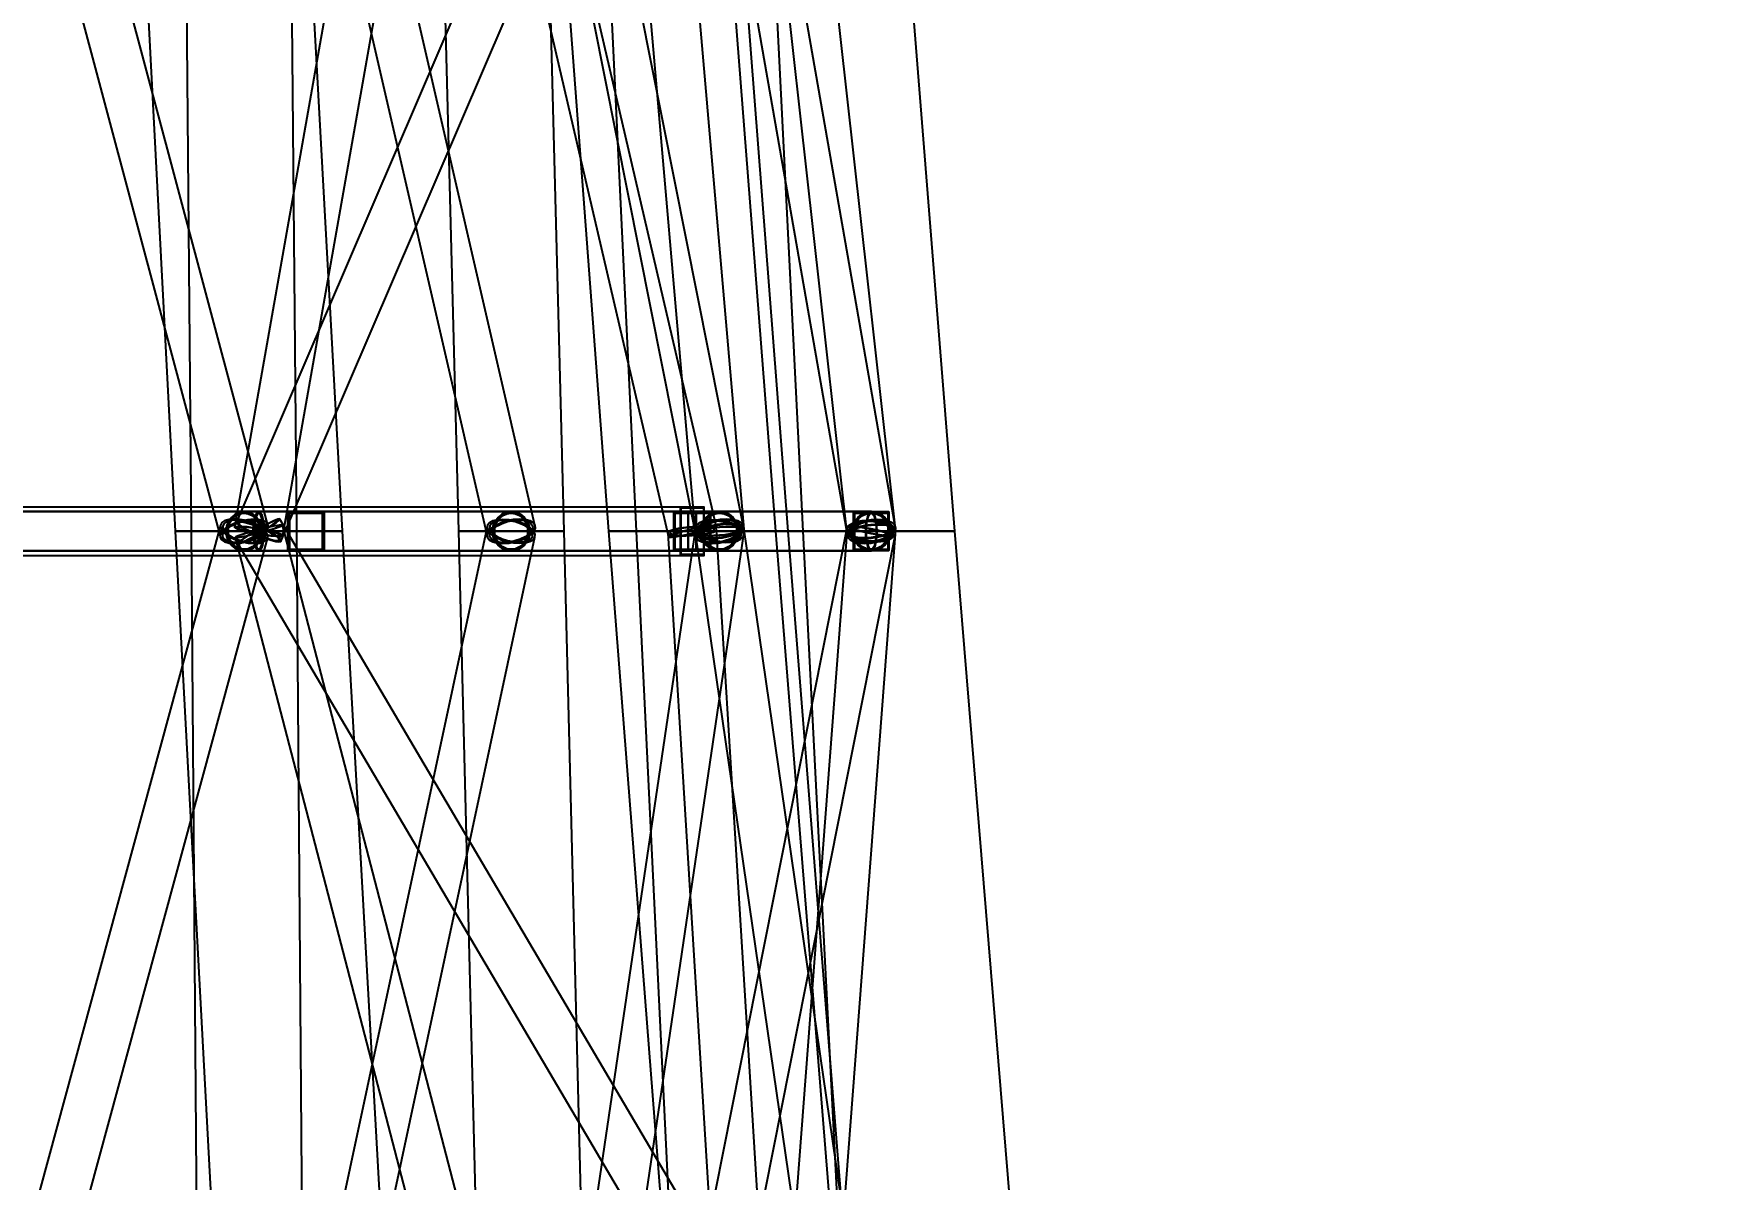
# Model space of a CAD drawing. Header units: millimetres. Extents: x -123812 to 252100, y -3000 to 639000.
# Drawn here: x 18780 to 36212, y 68280 to 80160 of the extents above; entities that cross this region are included whole.
import ezdxf

# ---------------------------------------------------------------- set-up
doc = ezdxf.new("R2010")
doc.units = ezdxf.units.MM
doc.layers.add('D-STR-DIM', color=7, linetype='Continuous', lineweight=13)
doc.layers.add('D-STR-STRC', color=7, linetype='Continuous', lineweight=25)
doc.styles.add('OpenSansCondensed-Light', font='OpenSansCondensed-Light.ttf')
doc.styles.add('TOWER_UNICODE', font='Arial Unicode.ttf')
doc.dimstyles.new('EZDXF', dxfattribs={"dimtxt": 0.25, "dimasz": 0.175, "dimexe": 0.375, "dimexo": 0.125, "dimgap": 0.1, "dimtad": 1, "dimlfac": 100, "dimzin": 12, "dimdsep": 46, "dimtxsty": 'OpenSansCondensed-Light', "dimblk": 'ARCHTICK', "dimcen": 2.5, "dimazin": 3, "dimtfac": 0.5, "dimtmove": 2, "dimatfit": 3})

# ---------------------------------------------------------------- blocks, each defined once
blk = doc.blocks.new('_ARCHTICK')
at = {"color": 0, "linetype": 'BYBLOCK', "const_width": 0.15}
blk.add_lwpolyline([(-0.5, -0.5), (0.5, 0.5)], dxfattribs=at)

msp = doc.modelspace()

# ---------------------------------------------------------------- linework, layer by layer
at = {"layer": 'D-STR-STRC'}
for points in [[(19547.3, 99942.9), (25363.6, 74942.9), (25372, 74938.9), (25396.7, 74939), (25436, 74943.3), (25487.3, 74951.5), (25547, 74963), (25611, 74977), (25675.1, 74992.5), (25734.7, 75008.6), (25786, 75024.1), (25825.3, 75037.9), (25850, 75049.2), (25858.5, 75057.1), (20042.2, 100057.1)], [(25282.3, 100043.6), (20865.5, 75043.6), (20874, 75034.3), (20899, 75022.8), (20938.8, 75009.6), (20990.6, 74995.9), (21050.9, 74982.3), (21115.7, 74970), (21180.4, 74959.8), (21240.8, 74952.3), (21292.6, 74948), (21332.4, 74947.3), (21357.3, 74950.1), (21365.9, 74956.4), (25782.7, 99956.4)], [(23471, 99978.6), (25642.1, 74978.6), (25650.7, 74968.3), (25676, 74960.1), (25716.2, 74954.7), (25768.7, 74952.3), (25829.7, 74953.2), (25895.2, 74957.3), (25960.7, 74964.3), (26021.7, 74973.7), (26074.1, 74984.9), (26114.4, 74997.1), (26139.6, 75009.6), (26148.3, 75021.4), (23977.2, 100021.4)], [(24421, 99974), (27215.3, 74974), (27223.9, 74956.5), (27249.1, 74942.1), (27289.3, 74931.6), (27341.6, 74925.7), (27402.5, 74925), (27467.8, 74929.3), (27533.2, 74938.4), (27594.1, 74951.8), (27646.4, 74968.4), (27686.5, 74987.2), (27711.8, 75006.8), (27720.4, 75026), (24926.1, 100026)], [(17377.7, 87436.3), (20717.9, 74936.3), (20732.8, 74909.9), (20763.4, 74889.6), (20807.6, 74876.9), (20862.6, 74872.5), (20924.4, 74876.9), (20988.8, 74889.6), (21051.6, 74909.9), (21108.4, 74936.3), (21155.3, 74967), (21189.2, 75000), (21207.7, 75033), (21209.6, 75063.7), (17869.4, 87563.7)], [(20604.3, 87435.7), (23488.8, 74935.7), (23508, 74909.1), (23542.7, 74888.7), (23590.4, 74875.8), (23647.9, 74871.4), (23711.3, 74875.8), (23776.2, 74888.7), (23838.3, 74909.1), (23893.3, 74935.7), (23937.4, 74966.7), (23967.6, 75000), (23982, 75033.3), (23979.4, 75064.3), (21095, 87564.3)], [(26255.7, 87604.6), (20886.3, 75104.6), (20882.1, 75093.8), (20893.8, 75076.5), (20920.6, 75054.1), (20960.7, 75028), (21011.4, 75000), (21069.1, 74972), (21130.1, 74945.9), (21190.1, 74923.5), (21245, 74906.2), (21291.1, 74895.4), (21325.2, 74891.7), (21345.1, 74895.4), (26714.4, 87395.4)], [(23165.6, 87435.9), (25651, 74935.9), (25673.6, 74909.3), (25711.2, 74889), (25761.3, 74876.2), (25820.6, 74871.8), (25885, 74876.2), (25950, 74889), (26011.4, 74909.3), (26064.8, 74935.9), (26106.6, 74966.8), (26134.1, 75000), (26145.2, 75033.2), (26139.3, 75064.1), (23653.9, 87564.1)], [(25029.4, 87467.2), (27216.8, 74967.2), (27224.8, 74936.7), (27249.4, 74910.5), (27288.8, 74890.4), (27340.5, 74877.7), (27400.8, 74873.4), (27465.7, 74877.7), (27530.8, 74890.4), (27591.5, 74910.5), (27643.8, 74936.7), (27684.2, 74967.2), (27709.8, 75000), (27718.9, 75032.8), (25531.5, 87532.8)], [(14332.8, 74796.8), (21115.7, 74796.8), (21126.5, 74803.7), (21136.5, 74824), (21145.1, 74856.3), (21151.8, 74898.4), (21155.9, 74947.4), (21157.3, 75000), (21155.9, 75052.6), (21151.8, 75101.6), (21145.1, 75143.7), (21136.5, 75176), (21126.5, 75196.3), (21115.7, 75203.2), (14332.8, 75203.2)], [(17604.9, 74796.8), (20963.7, 74796.8), (21010.3, 74803.7), (21053.8, 74824), (21091.1, 74856.3), (21119.7, 74898.4), (21137.7, 74947.4), (21143.8, 75000), (21137.7, 75052.6), (21119.7, 75101.6), (21091.1, 75143.7), (21053.8, 75176), (21010.3, 75196.3), (20963.7, 75203.2), (17604.9, 75203.2)], [(17808.6, 62436.3), (21209.5, 74936.3), (21207.1, 74967), (21188.1, 75000), (21153.7, 75033), (21106.5, 75063.7), (21049.5, 75090.1), (20986.6, 75110.4), (20922.2, 75123.1), (20860.7, 75127.4), (20806.1, 75123.1), (20762.3, 75110.4), (20732.2, 75090.1), (20717.9, 75063.7), (17317, 62563.7)], [(21304.6, 62438.3), (23979.8, 74938.3), (23982.6, 74968.1), (23968.5, 75000), (23938.3, 75031.9), (23894.3, 75061.7), (23839.3, 75087.2), (23777.2, 75106.8), (23712.1, 75119.2), (23648.5, 75123.4), (23590.8, 75119.2), (23542.8, 75106.8), (23507.9, 75087.2), (23488.3, 75061.7), (20813.1, 62561.7)], [(27864.7, 50063.6), (21361.6, 75063.6), (21353.2, 75066.1), (21328.6, 75064.1), (21289.5, 75057.6), (21238.6, 75047.3), (21179.3, 75033.7), (21115.7, 75017.9), (21052.1, 75000.8), (20992.8, 74983.7), (20941.8, 74967.6), (20902.8, 74953.8), (20878.2, 74943.2), (20869.8, 74936.4), (27373, 49936.4)], [(28699.5, 62625.9), (21334.4, 75125.9), (21330.5, 75130.3), (21312.1, 75125.9), (21280.2, 75112.9), (21237.2, 75092.2), (21185.8, 75065.2), (21129.7, 75033.7), (21072.6, 75000), (21018.5, 74966.3), (20971, 74934.8), (20933.3, 74907.8), (20908.1, 74887.1), (20897, 74874.1), (28262.1, 62374.1)], [(22756, 49951), (27717, 74951), (27708.5, 74959.2), (27683.6, 74970.2), (27644, 74983.2), (27592.4, 74997.4), (27532.3, 75011.7), (27467.8, 75025.2), (27403.3, 75037), (27343.2, 75046.3), (27291.6, 75052.5), (27252, 75055), (27227.1, 75053.8), (27218.6, 75049), (22257.6, 50049)], [(24301.6, 62469.5), (26147, 74969.5), (26138.9, 75000), (26114.2, 75030.5), (26074.5, 75058.9), (26022.6, 75083.3), (25962.1, 75102), (25897, 75113.8), (25831.7, 75117.8), (25770.8, 75113.8), (25718.4, 75102), (25678, 75083.3), (25652.4, 75058.9), (25643.4, 75030.5), (23798, 62530.5)], [(27401.9, 50015.1), (25864.5, 75015.1), (25855.9, 75026.2), (25830.6, 75035.4), (25790.3, 75042.3), (25737.8, 75046.3), (25676.6, 75047.1), (25611, 75044.7), (25545.4, 75039.3), (25484.2, 75031.2), (25431.7, 75020.9), (25391.4, 75009.3), (25366.1, 74997), (25357.5, 74984.9), (26894.9, 49984.9)], [(29774.4, 50040.6), (26145.5, 75040.6), (26130.5, 75057.4), (26099.5, 75070.3), (26054.6, 75078.4), (25998.7, 75081.2), (25935.9, 75078.4), (25870.2, 75070.3), (25806.3, 75057.4), (25748.4, 75040.6), (25700.5, 75021), (25665.9, 75000), (25646.9, 74979), (25644.8, 74959.4), (29273.7, 49959.4)], [(26769.4, 62471.3), (27719.4, 74971.3), (27718.7, 75000), (27700.9, 75028.7), (27667.2, 75055.5), (27619.9, 75078.4), (27562.3, 75096.1), (27498.2, 75107.1), (27432.1, 75110.9), (27368.4, 75107.1), (27311.4, 75096.1), (27265.1, 75078.4), (27232.7, 75055.5), (27216.3, 75028.7), (26266.3, 62528.7)]]:
    msp.add_lwpolyline(points, dxfattribs=at)
for points in [[(19596, 87500), (20248.7, 75000), (21982.7, 75000), (21296.9, 87500)], [(20303.2, 87500), (20416.1, 75000), (21511.4, 75000), (21396.1, 87500)], [(22863.3, 87500), (23186.4, 75000), (24281.7, 75000), (23956.3, 87500)], [(23802, 87500), (24744, 75000), (26478, 75000), (25502.9, 87500)], [(24429.9, 87500), (25028.2, 75000), (26762.2, 75000), (26130.9, 87500)], [(25634.6, 87500), (26600.9, 75000), (28334.8, 75000), (27335.5, 87500)], [(5244.4, 74750), (25736, 74750), (25736, 75250), (5244.4, 75250)], [(13006.2, 74800), (25652, 74800), (25652, 75200), (13006.2, 75200)], [(15569.3, 74800), (21784.1, 74800), (21784.1, 75200), (15569.3, 75200)], [(20776.4, 75000), (20782.8, 74947.4), (20801.5, 74898.4), (20831.3, 74856.3), (20870.1, 74824), (20915.3, 74803.7), (20963.7, 74796.8), (23734.1, 74796.8), (23782.6, 74803.7), (23827.7, 74824), (23866.5, 74856.3), (23896.3, 74898.4), (23915, 74947.4), (23921.4, 75000), (23915, 75052.6), (23896.3, 75101.6), (23866.5, 75143.7), (23827.7, 75176), (23782.6, 75196.3), (23734.1, 75203.2), (20963.7, 75203.2), (20915.3, 75196.3), (20870.1, 75176), (20831.3, 75143.7), (20801.5, 75101.6), (20782.8, 75052.6)], [(21151, 75000), (21144.6, 74947.4), (21125.9, 74898.4), (21096.2, 74856.3), (21057.4, 74824), (21012.2, 74803.7), (20963.7, 74796.8), (20915.3, 74803.7), (20870.1, 74824), (20831.3, 74856.3), (20801.5, 74898.4), (20782.8, 74947.4), (20776.4, 75000), (20782.8, 75052.6), (20801.5, 75101.6), (20831.3, 75143.7), (20870.1, 75176), (20915.3, 75196.3), (20963.7, 75203.2), (21012.2, 75196.3), (21057.4, 75176), (21096.2, 75143.7), (21125.9, 75101.6), (21144.6, 75052.6)], [(21143.8, 75000), (21137.7, 74947.4), (21119.7, 74898.4), (21091.1, 74856.3), (21053.8, 74824), (21010.3, 74803.7), (20963.7, 74796.8), (20917.1, 74803.7), (20873.7, 74824), (20836.4, 74856.3), (20807.8, 74898.4), (20789.8, 74947.4), (20783.6, 75000), (20789.8, 75052.6), (20807.8, 75101.6), (20836.4, 75143.7), (20873.7, 75176), (20917.1, 75196.3), (20963.7, 75203.2), (21010.3, 75196.3), (21053.8, 75176), (21091.1, 75143.7), (21119.7, 75101.6), (21137.7, 75052.6)], [(21136.3, 75000), (21130.4, 74951.5), (21113.2, 74906.4), (21085.7, 74867.6), (21050, 74837.9), (21008.4, 74819.2), (20963.7, 74812.8), (20919.1, 74819.2), (20877.5, 74837.9), (20841.7, 74867.6), (20814.3, 74906.4), (20797.1, 74951.5), (20791.2, 75000), (20797.1, 75048.5), (20814.3, 75093.6), (20841.7, 75132.4), (20877.5, 75162.1), (20919.1, 75180.8), (20963.7, 75187.2), (21008.4, 75180.8), (21050, 75162.1), (21085.7, 75132.4), (21113.2, 75093.6), (21130.4, 75048.5)], [(21129.6, 75000), (21124, 74951.5), (21107.4, 74906.4), (21081, 74867.6), (21046.7, 74837.9), (21006.7, 74819.2), (20963.7, 74812.8), (20920.8, 74819.2), (20880.8, 74837.9), (20846.4, 74867.6), (20820.1, 74906.4), (20803.5, 74951.5), (20797.8, 75000), (20803.5, 75048.5), (20820.1, 75093.6), (20846.4, 75132.4), (20880.8, 75162.1), (20920.8, 75180.8), (20963.7, 75187.2), (21006.7, 75180.8), (21046.7, 75162.1), (21081, 75132.4), (21107.4, 75093.6), (21124, 75048.5)], [(21058.8, 75000), (21060.8, 74947.4), (21066.5, 74898.4), (21075.5, 74856.3), (21087.3, 74824), (21101, 74803.7), (21115.7, 74796.8), (27467.8, 74796.8), (27482.6, 74803.7), (27496.3, 74824), (27508, 74856.3), (27517.1, 74898.4), (27522.8, 74947.4), (27524.7, 75000), (27522.8, 75052.6), (27517.1, 75101.6), (27508, 75143.7), (27496.3, 75176), (27482.6, 75196.3), (27467.8, 75203.2), (21115.7, 75203.2), (21101, 75196.3), (21087.3, 75176), (21075.5, 75143.7), (21066.5, 75101.6), (21060.8, 75052.6)], [(21172.6, 75000), (21170.6, 74947.4), (21164.9, 74898.4), (21155.9, 74856.3), (21144.1, 74824), (21130.4, 74803.7), (21115.7, 74796.8), (21101, 74803.7), (21087.3, 74824), (21075.5, 74856.3), (21066.5, 74898.4), (21060.8, 74947.4), (21058.8, 75000), (21060.8, 75052.6), (21066.5, 75101.6), (21075.5, 75143.7), (21087.3, 75176), (21101, 75196.3), (21115.7, 75203.2), (21130.4, 75196.3), (21144.1, 75176), (21155.9, 75143.7), (21164.9, 75101.6), (21170.6, 75052.6)], [(21168.1, 75000), (21166.3, 74951.5), (21161.1, 74906.4), (21152.7, 74867.6), (21141.9, 74837.9), (21129.3, 74819.2), (21115.7, 74812.8), (21102.1, 74819.2), (21089.5, 74837.9), (21078.7, 74867.6), (21070.3, 74906.4), (21065.1, 74951.5), (21063.3, 75000), (21065.1, 75048.5), (21070.3, 75093.6), (21078.7, 75132.4), (21089.5, 75162.1), (21102.1, 75180.8), (21115.7, 75187.2), (21129.3, 75180.8), (21141.9, 75162.1), (21152.7, 75132.4), (21161.1, 75093.6), (21166.3, 75048.5)], [(21157.3, 75000), (21155.9, 74947.4), (21151.8, 74898.4), (21145.1, 74856.3), (21136.5, 74824), (21126.5, 74803.7), (21115.7, 74796.8), (21104.9, 74803.7), (21094.9, 74824), (21086.2, 74856.3), (21079.6, 74898.4), (21075.5, 74947.4), (21074, 75000), (21075.5, 75052.6), (21079.6, 75101.6), (21086.2, 75143.7), (21094.9, 75176), (21104.9, 75196.3), (21115.7, 75203.2), (21126.5, 75196.3), (21136.5, 75176), (21145.1, 75143.7), (21151.8, 75101.6), (21155.9, 75052.6)], [(21154.1, 75000), (21152.8, 74951.5), (21148.9, 74906.4), (21142.8, 74867.6), (21134.9, 74837.9), (21125.6, 74819.2), (21115.7, 74812.8), (21105.8, 74819.2), (21096.5, 74837.9), (21088.6, 74867.6), (21082.5, 74906.4), (21078.6, 74951.5), (21077.3, 75000), (21078.6, 75048.5), (21082.5, 75093.6), (21088.6, 75132.4), (21096.5, 75162.1), (21105.8, 75180.8), (21115.7, 75187.2), (21125.6, 75180.8), (21134.9, 75162.1), (21142.8, 75132.4), (21148.9, 75093.6), (21152.8, 75048.5)], [(21415.3, 74800), (25801, 74800), (25801, 75200), (21415.3, 75200)], [(21415.3, 75200), (21795.3, 75200), (21795.3, 74800), (21415.3, 74800)], [(21422.3, 74800), (27650.8, 74800), (27650.8, 75200), (21422.3, 75200)], [(21422.3, 75200), (21788.2, 75200), (21788.2, 74800), (21422.3, 74800)], [(21426.5, 75200), (21784.1, 75200), (21784.1, 74800), (21426.5, 74800)], [(21426.7, 75188), (21783.9, 75188), (21783.9, 74812), (21426.7, 74812)], [(21433.3, 75188), (21777.2, 75188), (21777.2, 74812), (21433.3, 74812)], [(21437.2, 75188), (21773.3, 75188), (21773.3, 74812), (21437.2, 74812)], [(23541, 75000), (23547.6, 74947.4), (23566.9, 74898.4), (23597.6, 74856.3), (23637.5, 74824), (23684.1, 74803.7), (23734.1, 74796.8), (25895.2, 74796.8), (25945.2, 74803.7), (25991.7, 74824), (26031.7, 74856.3), (26062.4, 74898.4), (26081.7, 74947.4), (26088.3, 75000), (26081.7, 75052.6), (26062.4, 75101.6), (26031.7, 75143.7), (25991.7, 75176), (25945.2, 75196.3), (25895.2, 75203.2), (23734.1, 75203.2), (23684.1, 75196.3), (23637.5, 75176), (23597.6, 75143.7), (23566.9, 75101.6), (23547.6, 75052.6)], [(23927.1, 75000), (23920.6, 74947.4), (23901.3, 74898.4), (23870.6, 74856.3), (23830.6, 74824), (23784, 74803.7), (23734.1, 74796.8), (23684.1, 74803.7), (23637.5, 74824), (23597.6, 74856.3), (23566.9, 74898.4), (23547.6, 74947.4), (23541, 75000), (23547.6, 75052.6), (23566.9, 75101.6), (23597.6, 75143.7), (23637.5, 75176), (23684.1, 75196.3), (23734.1, 75203.2), (23784, 75196.3), (23830.6, 75176), (23870.6, 75143.7), (23901.3, 75101.6), (23920.6, 75052.6)], [(23921.4, 75000), (23915, 74947.4), (23896.3, 74898.4), (23866.5, 74856.3), (23827.7, 74824), (23782.6, 74803.7), (23734.1, 74796.8), (23685.6, 74803.7), (23640.4, 74824), (23601.6, 74856.3), (23571.9, 74898.4), (23553.2, 74947.4), (23546.8, 75000), (23553.2, 75052.6), (23571.9, 75101.6), (23601.6, 75143.7), (23640.4, 75176), (23685.6, 75196.3), (23734.1, 75203.2), (23782.6, 75196.3), (23827.7, 75176), (23866.5, 75143.7), (23896.3, 75101.6), (23915, 75052.6)], [(23911.9, 75000), (23905.9, 74951.5), (23888.1, 74906.4), (23859.8, 74867.6), (23823, 74837.9), (23780.1, 74819.2), (23734.1, 74812.8), (23688, 74819.2), (23645.1, 74837.9), (23608.3, 74867.6), (23580, 74906.4), (23562.3, 74951.5), (23556.2, 75000), (23562.3, 75048.5), (23580, 75093.6), (23608.3, 75132.4), (23645.1, 75162.1), (23688, 75180.8), (23734.1, 75187.2), (23780.1, 75180.8), (23823, 75162.1), (23859.8, 75132.4), (23888.1, 75093.6), (23905.9, 75048.5)], [(23906.6, 75000), (23900.7, 74951.5), (23883.5, 74906.4), (23856.1, 74867.6), (23820.3, 74837.9), (23778.7, 74819.2), (23734.1, 74812.8), (23689.4, 74819.2), (23647.8, 74837.9), (23612.1, 74867.6), (23584.6, 74906.4), (23567.4, 74951.5), (23561.5, 75000), (23567.4, 75048.5), (23584.6, 75093.6), (23612.1, 75132.4), (23647.8, 75162.1), (23689.4, 75180.8), (23734.1, 75187.2), (23778.7, 75180.8), (23820.3, 75162.1), (23856.1, 75132.4), (23883.5, 75093.6), (23900.7, 75048.5)], [(25421, 75200), (25801, 75200), (25801, 74800), (25421, 74800)], [(25432.4, 75188), (25789.6, 75188), (25789.6, 74812), (25432.4, 74812)], [(25736, 75250), (25486, 75250), (25486, 74750), (25736, 74750)], [(25730, 75238), (25492, 75238), (25492, 74762), (25730, 74762)], [(25570.1, 75200), (25652, 75200), (25652, 74800), (25570.1, 74800)], [(25572.5, 75188), (25649.5, 75188), (25649.5, 74812), (25572.5, 74812)], [(25697.8, 75000), (25704.5, 74947.4), (25724.3, 74898.4), (25755.6, 74856.3), (25796.5, 74824), (25844.1, 74803.7), (25895.2, 74796.8), (27467.8, 74796.8), (27518.9, 74803.7), (27566.5, 74824), (27607.4, 74856.3), (27638.8, 74898.4), (27658.5, 74947.4), (27665.2, 75000), (27658.5, 75052.6), (27638.8, 75101.6), (27607.4, 75143.7), (27566.5, 75176), (27518.9, 75196.3), (27467.8, 75203.2), (25895.2, 75203.2), (25844.1, 75196.3), (25796.5, 75176), (25755.6, 75143.7), (25724.3, 75101.6), (25704.5, 75052.6)], [(26092.6, 75000), (26085.8, 74947.4), (26066.1, 74898.4), (26034.8, 74856.3), (25993.9, 74824), (25946.3, 74803.7), (25895.2, 74796.8), (25844.1, 74803.7), (25796.5, 74824), (25755.6, 74856.3), (25724.3, 74898.4), (25704.5, 74947.4), (25697.8, 75000), (25704.5, 75052.6), (25724.3, 75101.6), (25755.6, 75143.7), (25796.5, 75176), (25844.1, 75196.3), (25895.2, 75203.2), (25946.3, 75196.3), (25993.9, 75176), (26034.8, 75143.7), (26066.1, 75101.6), (26085.8, 75052.6)], [(26088.3, 75000), (26081.7, 74947.4), (26062.4, 74898.4), (26031.7, 74856.3), (25991.7, 74824), (25945.2, 74803.7), (25895.2, 74796.8), (25845.2, 74803.7), (25798.7, 74824), (25758.7, 74856.3), (25728, 74898.4), (25708.7, 74947.4), (25702.1, 75000), (25708.7, 75052.6), (25728, 75101.6), (25758.7, 75143.7), (25798.7, 75176), (25845.2, 75196.3), (25895.2, 75203.2), (25945.2, 75196.3), (25991.7, 75176), (26031.7, 75143.7), (26062.4, 75101.6), (26081.7, 75052.6)], [(26077, 75000), (26070.8, 74951.5), (26052.7, 74906.4), (26023.8, 74867.6), (25986.1, 74837.9), (25942.3, 74819.2), (25895.2, 74812.8), (25848.1, 74819.2), (25804.3, 74837.9), (25766.6, 74867.6), (25737.7, 74906.4), (25719.5, 74951.5), (25713.4, 75000), (25719.5, 75048.5), (25737.7, 75093.6), (25766.6, 75132.4), (25804.3, 75162.1), (25848.1, 75180.8), (25895.2, 75187.2), (25942.3, 75180.8), (25986.1, 75162.1), (26023.8, 75132.4), (26052.7, 75093.6), (26070.8, 75048.5)], [(26073.1, 75000), (26067, 74951.5), (26049.2, 74906.4), (26021, 74867.6), (25984.1, 74837.9), (25941.2, 74819.2), (25895.2, 74812.8), (25849.2, 74819.2), (25806.3, 74837.9), (25769.4, 74867.6), (25741.2, 74906.4), (25723.4, 74951.5), (25717.3, 75000), (25723.4, 75048.5), (25741.2, 75093.6), (25769.4, 75132.4), (25806.3, 75162.1), (25849.2, 75180.8), (25895.2, 75187.2), (25941.2, 75180.8), (25984.1, 75162.1), (26021, 75132.4), (26049.2, 75093.6), (26067, 75048.5)], [(27665.2, 75000), (27658.5, 74947.4), (27638.8, 74898.4), (27607.4, 74856.3), (27566.5, 74824), (27518.9, 74803.7), (27467.8, 74796.8), (27416.7, 74803.7), (27369.1, 74824), (27328.3, 74856.3), (27296.9, 74898.4), (27277.2, 74947.4), (27270.5, 75000), (27277.2, 75052.6), (27296.9, 75101.6), (27328.3, 75143.7), (27369.1, 75176), (27416.7, 75196.3), (27467.8, 75203.2), (27518.9, 75196.3), (27566.5, 75176), (27607.4, 75143.7), (27638.8, 75101.6), (27658.5, 75052.6)], [(27284.9, 75200), (27650.8, 75200), (27650.8, 74800), (27284.9, 74800)], [(27649.7, 75000), (27643.5, 74951.5), (27625.3, 74906.4), (27596.4, 74867.6), (27558.8, 74837.9), (27514.9, 74819.2), (27467.8, 74812.8), (27420.8, 74819.2), (27376.9, 74837.9), (27339.3, 74867.6), (27310.4, 74906.4), (27292.2, 74951.5), (27286, 75000), (27292.2, 75048.5), (27310.4, 75093.6), (27339.3, 75132.4), (27376.9, 75162.1), (27420.8, 75180.8), (27467.8, 75187.2), (27514.9, 75180.8), (27558.8, 75162.1), (27596.4, 75132.4), (27625.3, 75093.6), (27643.5, 75048.5)], [(27295.9, 75188), (27639.8, 75188), (27639.8, 74812), (27295.9, 74812)], [(27524.7, 75000), (27522.8, 74947.4), (27517.1, 74898.4), (27508, 74856.3), (27496.3, 74824), (27482.6, 74803.7), (27467.8, 74796.8), (27453.1, 74803.7), (27439.4, 74824), (27427.6, 74856.3), (27418.6, 74898.4), (27412.9, 74947.4), (27411, 75000), (27412.9, 75052.6), (27418.6, 75101.6), (27427.6, 75143.7), (27439.4, 75176), (27453.1, 75196.3), (27467.8, 75203.2), (27482.6, 75196.3), (27496.3, 75176), (27508, 75143.7), (27517.1, 75101.6), (27522.8, 75052.6)], [(27520.2, 75000), (27518.4, 74951.5), (27513.2, 74906.4), (27504.9, 74867.6), (27494, 74837.9), (27481.4, 74819.2), (27467.8, 74812.8), (27454.3, 74819.2), (27441.6, 74837.9), (27430.8, 74867.6), (27422.5, 74906.4), (27417.2, 74951.5), (27415.5, 75000), (27417.2, 75048.5), (27422.5, 75093.6), (27430.8, 75132.4), (27441.6, 75162.1), (27454.3, 75180.8), (27467.8, 75187.2), (27481.4, 75180.8), (27494, 75162.1), (27504.9, 75132.4), (27513.2, 75093.6), (27518.4, 75048.5)], [(20248.7, 75000), (20919, 62500), (22686, 62500), (21982.7, 75000)], [(21982.7, 75000), (21953.1, 75000), (21866.5, 75000), (21728.7, 75000), (21549.2, 75000), (21340.1, 75000), (21115.7, 75000), (20891.3, 75000), (20682.2, 75000), (20502.6, 75000), (20364.9, 75000), (20278.3, 75000), (20248.7, 75000), (20278.3, 75000), (20364.9, 75000), (20502.6, 75000), (20682.2, 75000), (20891.3, 75000), (21115.7, 75000), (21340.1, 75000), (21549.2, 75000), (21728.7, 75000), (21866.5, 75000), (21953.1, 75000)], [(20416.1, 75000), (20510, 62500), (21607.7, 62500), (21511.4, 75000)], [(21511.4, 75000), (21492.7, 75000), (21438, 75000), (21351, 75000), (21237.6, 75000), (21105.5, 75000), (20963.7, 75000), (20822, 75000), (20689.9, 75000), (20576.5, 75000), (20489.5, 75000), (20434.7, 75000), (20416.1, 75000), (20434.7, 75000), (20489.5, 75000), (20576.5, 75000), (20689.9, 75000), (20822, 75000), (20963.7, 75000), (21105.5, 75000), (21237.6, 75000), (21351, 75000), (21438, 75000), (21492.7, 75000)], [(21189.2, 75000), (21155.3, 74967), (21108.4, 74936.3), (21051.6, 74909.9), (20988.8, 74889.6), (20924.4, 74876.9), (20862.6, 74872.5), (20807.6, 74876.9), (20763.4, 74889.6), (20732.8, 74909.9), (20717.9, 74936.3), (20719.8, 74967), (20738.3, 75000), (20772.1, 75033), (20819.1, 75063.7), (20875.9, 75090.1), (20938.6, 75110.4), (21003.1, 75123.1), (21064.9, 75127.5), (21119.8, 75123.1), (21164.1, 75110.4), (21194.7, 75090.1), (21209.6, 75063.7), (21207.7, 75033)], [(20739.4, 75000), (20773.7, 74967), (20821, 74936.3), (20878, 74909.9), (20940.8, 74889.6), (21005.2, 74876.9), (21066.8, 74872.6), (21121.4, 74876.9), (21165.2, 74889.6), (21195.2, 74909.9), (21209.5, 74936.3), (21207.1, 74967), (21188.1, 75000), (21153.7, 75033), (21106.5, 75063.7), (21049.5, 75090.1), (20986.6, 75110.4), (20922.2, 75123.1), (20860.7, 75127.4), (20806.1, 75123.1), (20762.3, 75110.4), (20732.2, 75090.1), (20717.9, 75063.7), (20720.4, 75033)], [(20761.5, 75000), (20792.4, 74970.3), (20835.1, 74942.6), (20886.4, 74918.8), (20943.1, 74900.5), (21001.2, 74889), (21056.7, 74885.1), (21105.8, 74889), (21145.3, 74900.5), (21172.4, 74918.8), (21185.3, 74942.6), (21183.1, 74970.3), (21166, 75000), (21135, 75029.7), (21092.4, 75057.4), (21041, 75081.2), (20984.4, 75099.5), (20926.3, 75111), (20870.8, 75114.9), (20821.6, 75111), (20782.1, 75099.5), (20755, 75081.2), (20742.1, 75057.4), (20744.3, 75029.7)], [(21167, 75000), (21136.5, 74970.3), (21094.2, 74942.5), (21043, 74918.7), (20986.4, 74900.5), (20928.2, 74889), (20872.5, 74885.1), (20823, 74889), (20783.1, 74900.5), (20755.5, 74918.7), (20742.1, 74942.5), (20743.8, 74970.3), (20760.5, 75000), (20791, 75029.7), (20833.3, 75057.5), (20884.5, 75081.3), (20941.1, 75099.5), (20999.2, 75111), (21055, 75114.9), (21104.5, 75111), (21144.4, 75099.5), (21172, 75081.3), (21185.4, 75057.5), (21183.7, 75029.7)], [(21115.7, 74970), (21050.9, 74982.3), (20990.6, 74995.9), (20938.8, 75009.6), (20899, 75022.8), (20874, 75034.3), (20865.5, 75043.6), (20874, 75049.9), (20899, 75052.7), (20938.8, 75052), (20990.6, 75047.7), (21050.9, 75040.2), (21115.7, 75030), (21180.4, 75017.7), (21240.8, 75004.1), (21292.6, 74990.4), (21332.4, 74977.2), (21357.3, 74965.7), (21365.9, 74956.4), (21357.3, 74950.1), (21332.4, 74947.3), (21292.6, 74948), (21240.8, 74952.3), (21180.4, 74959.8)], [(21115.7, 75017.9), (21052.1, 75000.8), (20992.8, 74983.7), (20941.8, 74967.6), (20902.8, 74953.8), (20878.2, 74943.2), (20869.8, 74936.4), (20878.2, 74933.9), (20902.8, 74935.9), (20941.8, 74942.4), (20992.8, 74952.7), (21052.1, 74966.3), (21115.7, 74982.1), (21179.3, 74999.2), (21238.6, 75016.3), (21289.5, 75032.4), (21328.6, 75046.2), (21353.2, 75056.8), (21361.6, 75063.6), (21353.2, 75066.1), (21328.6, 75064.1), (21289.5, 75057.6), (21238.6, 75047.3), (21179.3, 75033.7)], [(21220, 75000), (21270.7, 74972), (21310.8, 74945.9), (21337.6, 74923.5), (21349.3, 74906.2), (21345.1, 74895.4), (21325.2, 74891.7), (21291.1, 74895.4), (21245, 74906.2), (21190.1, 74923.5), (21130.1, 74945.9), (21069.1, 74972), (21011.4, 75000), (20960.7, 75028), (20920.6, 75054.1), (20893.8, 75076.5), (20882.1, 75093.8), (20886.3, 75104.6), (20906.2, 75108.3), (20940.3, 75104.6), (20986.4, 75093.8), (21041.3, 75076.5), (21101.3, 75054.1), (21162.2, 75028)], [(21115.7, 74973), (21057.3, 74984.1), (21002.9, 74996.3), (20956.2, 75008.7), (20920.4, 75020.5), (20897.8, 75031), (20890.1, 75039.3), (20897.8, 75044.9), (20920.4, 75047.5), (20956.2, 75046.9), (21002.9, 75043), (21057.3, 75036.3), (21115.7, 75027), (21174.1, 75015.9), (21228.5, 75003.7), (21275.2, 74991.3), (21311, 74979.5), (21333.6, 74969), (21341.2, 74960.7), (21333.6, 74955.1), (21311, 74952.5), (21275.2, 74953.1), (21228.5, 74957), (21174.1, 74963.7)], [(21115.7, 75016.1), (21058.3, 75000.7), (21004.9, 74985.3), (20959, 74970.8), (20923.7, 74958.4), (20901.6, 74948.8), (20894, 74942.6), (20901.6, 74940.4), (20923.7, 74942.3), (20959, 74948), (21004.9, 74957.4), (21058.3, 74969.6), (21115.7, 74983.9), (21173.1, 74999.3), (21226.5, 75014.7), (21272.4, 75029.2), (21307.7, 75041.6), (21329.8, 75051.2), (21337.4, 75057.4), (21329.8, 75059.6), (21307.7, 75057.7), (21272.4, 75052), (21226.5, 75042.6), (21173.1, 75030.4)], [(21072.6, 75000), (21018.5, 74966.3), (20971, 74934.8), (20933.3, 74907.8), (20908.1, 74887.1), (20897, 74874.1), (20900.8, 74869.7), (20919.3, 74874.1), (20951.1, 74887.1), (20994.2, 74907.8), (21045.5, 74934.8), (21101.7, 74966.3), (21158.7, 75000), (21212.9, 75033.7), (21260.4, 75065.2), (21298.1, 75092.2), (21323.3, 75112.9), (21334.4, 75125.9), (21330.5, 75130.3), (21312.1, 75125.9), (21280.2, 75112.9), (21237.2, 75092.2), (21185.8, 75065.2), (21129.7, 75033.7)], [(21209.8, 75000), (21255.4, 74974.7), (21291.6, 74951.2), (21315.8, 74931), (21326.3, 74915.5), (21322.5, 74905.7), (21304.6, 74902.4), (21273.8, 74905.7), (21232.2, 74915.5), (21182.7, 74931), (21128.7, 74951.2), (21073.7, 74974.7), (21021.6, 75000), (20976, 75025.3), (20939.8, 75048.8), (20915.6, 75069), (20905.1, 75084.5), (20908.9, 75094.3), (20926.8, 75097.6), (20957.6, 75094.3), (20999.1, 75084.5), (21048.6, 75069), (21102.7, 75048.8), (21157.7, 75025.3)], [(21076.9, 75000), (21028.1, 74969.6), (20985.2, 74941.2), (20951.3, 74916.9), (20928.5, 74898.2), (20918.5, 74886.5), (20922, 74882.5), (20938.6, 74886.5), (20967.3, 74898.2), (21006.2, 74916.9), (21052.5, 74941.2), (21103, 74969.6), (21154.5, 75000), (21203.3, 75030.4), (21246.2, 75058.8), (21280.1, 75083.1), (21302.9, 75101.8), (21312.8, 75113.5), (21309.4, 75117.5), (21292.8, 75113.5), (21264, 75101.8), (21225.2, 75083.1), (21178.9, 75058.8), (21128.3, 75030.4)], [(23186.4, 75000), (23501, 62500), (24598.6, 62500), (24281.7, 75000)], [(24281.7, 75000), (24263.1, 75000), (24208.4, 75000), (24121.3, 75000), (24007.9, 75000), (23875.8, 75000), (23734.1, 75000), (23592.3, 75000), (23460.2, 75000), (23346.8, 75000), (23259.8, 75000), (23205.1, 75000), (23186.4, 75000), (23205.1, 75000), (23259.8, 75000), (23346.8, 75000), (23460.2, 75000), (23592.3, 75000), (23734.1, 75000), (23875.8, 75000), (24007.9, 75000), (24121.3, 75000), (24208.4, 75000), (24263.1, 75000)], [(23499.7, 75000), (23529.8, 74968.1), (23573.8, 74938.3), (23628.8, 74912.8), (23690.9, 74893.2), (23756, 74880.8), (23819.6, 74876.6), (23877.4, 74880.8), (23925.3, 74893.2), (23960.3, 74912.8), (23979.8, 74938.3), (23982.6, 74968.1), (23968.5, 75000), (23938.3, 75031.9), (23894.3, 75061.7), (23839.3, 75087.2), (23777.2, 75106.8), (23712.1, 75119.2), (23648.5, 75123.4), (23590.8, 75119.2), (23542.8, 75106.8), (23507.9, 75087.2), (23488.3, 75061.7), (23485.5, 75031.9)], [(23967.6, 75000), (23937.4, 74966.7), (23893.3, 74935.7), (23838.3, 74909.1), (23776.2, 74888.7), (23711.3, 74875.8), (23647.9, 74871.4), (23590.4, 74875.8), (23542.7, 74888.7), (23508, 74909.1), (23488.8, 74935.7), (23486.2, 74966.7), (23500.5, 75000), (23530.8, 75033.3), (23574.9, 75064.3), (23629.8, 75090.9), (23691.9, 75111.3), (23756.8, 75124.2), (23820.2, 75128.6), (23877.7, 75124.2), (23925.4, 75111.3), (23960.1, 75090.9), (23979.4, 75064.3), (23982, 75033.3)], [(23522.7, 75000), (23549.9, 74971.2), (23589.6, 74944.4), (23639.2, 74921.4), (23695.2, 74903.7), (23753.9, 74892.6), (23811.2, 74888.8), (23863.3, 74892.6), (23906.5, 74903.7), (23938, 74921.4), (23955.6, 74944.4), (23958.2, 74971.2), (23945.4, 75000), (23918.2, 75028.8), (23878.5, 75055.6), (23829, 75078.6), (23773, 75096.3), (23714.3, 75107.4), (23657, 75111.2), (23604.9, 75107.4), (23561.6, 75096.3), (23530.1, 75078.6), (23512.5, 75055.6), (23510, 75028.8)], [(23944.6, 75000), (23917.4, 74970), (23877.6, 74942), (23828, 74918), (23772.1, 74899.6), (23713.6, 74888), (23656.4, 74884.1), (23604.6, 74888), (23561.5, 74899.6), (23530.3, 74918), (23512.9, 74942), (23510.6, 74970), (23523.5, 75000), (23550.8, 75030), (23590.6, 75058), (23640.1, 75082), (23696.1, 75100.4), (23754.6, 75112), (23811.7, 75115.9), (23863.6, 75112), (23906.6, 75100.4), (23937.9, 75082), (23955.2, 75058), (23957.6, 75030)], [(24744, 75000), (25716.3, 62500), (27483.3, 62500), (26478, 75000)], [(26478, 75000), (26448.5, 75000), (26361.8, 75000), (26224.1, 75000), (26044.5, 75000), (25835.4, 75000), (25611, 75000), (25386.6, 75000), (25177.5, 75000), (24998, 75000), (24860.2, 75000), (24773.6, 75000), (24744, 75000), (24773.6, 75000), (24860.2, 75000), (24998, 75000), (25177.5, 75000), (25386.6, 75000), (25611, 75000), (25835.4, 75000), (26044.5, 75000), (26224.1, 75000), (26361.8, 75000), (26448.5, 75000)], [(25028.2, 75000), (25634.4, 62500), (27401.3, 62500), (26762.2, 75000)], [(26762.2, 75000), (26732.6, 75000), (26646, 75000), (26508.2, 75000), (26328.7, 75000), (26119.6, 75000), (25895.2, 75000), (25670.8, 75000), (25461.7, 75000), (25282.1, 75000), (25144.4, 75000), (25057.7, 75000), (25028.2, 75000), (25057.7, 75000), (25144.4, 75000), (25282.1, 75000), (25461.7, 75000), (25670.8, 75000), (25895.2, 75000), (26119.6, 75000), (26328.7, 75000), (26508.2, 75000), (26646, 75000), (26732.6, 75000)], [(25611, 75044.7), (25545.4, 75039.3), (25484.2, 75031.2), (25431.7, 75020.9), (25391.4, 75009.3), (25366.1, 74997), (25357.5, 74984.9), (25366.1, 74973.8), (25391.4, 74964.6), (25431.7, 74957.7), (25484.2, 74953.7), (25545.4, 74952.9), (25611, 74955.3), (25676.6, 74960.7), (25737.8, 74968.8), (25790.3, 74979.1), (25830.6, 74990.7), (25855.9, 75003), (25864.5, 75015.1), (25855.9, 75026.2), (25830.6, 75035.4), (25790.3, 75042.3), (25737.8, 75046.3), (25676.6, 75047.1)], [(25611, 75023), (25547, 75007.5), (25487.3, 74991.4), (25436, 74975.9), (25396.7, 74962.1), (25372, 74950.8), (25363.6, 74942.9), (25372, 74938.9), (25396.7, 74939), (25436, 74943.3), (25487.3, 74951.5), (25547, 74963), (25611, 74977), (25675.1, 74992.5), (25734.7, 75008.6), (25786, 75024.1), (25825.3, 75037.9), (25850, 75049.2), (25858.5, 75057.1), (25850, 75061.1), (25825.3, 75061), (25786, 75056.7), (25734.7, 75048.5), (25675.1, 75037)], [(25611, 75040.3), (25551.9, 75035.4), (25496.7, 75028.1), (25449.4, 75018.9), (25413.1, 75008.4), (25390.2, 74997.3), (25382.4, 74986.4), (25390.2, 74976.4), (25413.1, 74968), (25449.4, 74961.9), (25496.7, 74958.3), (25551.9, 74957.5), (25611, 74959.7), (25670.2, 74964.6), (25725.3, 74971.9), (25772.6, 74981.1), (25809, 74991.6), (25831.8, 75002.7), (25839.6, 75013.6), (25831.8, 75023.6), (25809, 75032), (25772.6, 75038.1), (25725.3, 75041.7), (25670.2, 75042.5)], [(25611, 75020.8), (25553.3, 75006.7), (25499.5, 74992.2), (25453.3, 74978.3), (25417.8, 74965.8), (25395.5, 74955.7), (25387.9, 74948.5), (25395.5, 74944.9), (25417.8, 74945), (25453.3, 74948.9), (25499.5, 74956.3), (25553.3, 74966.6), (25611, 74979.2), (25668.8, 74993.3), (25722.6, 75007.8), (25768.8, 75021.7), (25804.2, 75034.2), (25826.5, 75044.3), (25834.1, 75051.5), (25826.5, 75055.1), (25804.2, 75055), (25768.8, 75051.1), (25722.6, 75043.7), (25668.8, 75033.4)], [(25895.2, 75042.7), (25829.7, 75035.7), (25768.7, 75026.3), (25716.2, 75015.1), (25676, 75002.9), (25650.7, 74990.4), (25642.1, 74978.6), (25650.7, 74968.3), (25676, 74960.1), (25716.2, 74954.7), (25768.7, 74952.3), (25829.7, 74953.2), (25895.2, 74957.3), (25960.7, 74964.3), (26021.7, 74973.7), (26074.1, 74984.9), (26114.4, 74997.1), (26139.6, 75009.6), (26148.3, 75021.4), (26139.6, 75031.7), (26114.4, 75039.9), (26074.1, 75045.3), (26021.7, 75047.7), (25960.7, 75046.8)], [(25651.5, 75000), (25676.2, 74969.5), (25715.9, 74941.1), (25767.7, 74916.7), (25828.3, 74898), (25893.4, 74886.2), (25958.6, 74882.2), (26019.5, 74886.2), (26072, 74898), (26112.4, 74916.7), (26138, 74941.1), (26147, 74969.5), (26138.9, 75000), (26114.2, 75030.5), (26074.5, 75058.9), (26022.6, 75083.3), (25962.1, 75102), (25897, 75113.8), (25831.7, 75117.8), (25770.8, 75113.8), (25718.4, 75102), (25678, 75083.3), (25652.4, 75058.9), (25643.4, 75030.5)], [(26124.5, 75000), (26089.9, 74979), (26042, 74959.4), (25984.1, 74942.6), (25920.2, 74929.7), (25854.5, 74921.6), (25791.6, 74918.8), (25735.8, 74921.6), (25690.9, 74929.7), (25659.8, 74942.6), (25644.8, 74959.4), (25646.9, 74979), (25665.9, 75000), (25700.5, 75021), (25748.4, 75040.6), (25806.3, 75057.4), (25870.2, 75070.3), (25935.9, 75078.4), (25998.7, 75081.2), (26054.6, 75078.4), (26099.5, 75070.3), (26130.5, 75057.4), (26145.5, 75040.6), (26143.5, 75021)], [(26134.1, 75000), (26106.6, 74966.8), (26064.8, 74935.9), (26011.4, 74909.3), (25950, 74889), (25885, 74876.2), (25820.6, 74871.8), (25761.3, 74876.2), (25711.2, 74889), (25673.6, 74909.3), (25651, 74935.9), (25645.2, 74966.8), (25656.3, 75000), (25683.8, 75033.2), (25725.6, 75064.1), (25779, 75090.7), (25840.3, 75111), (25905.4, 75123.8), (25969.7, 75128.2), (26029, 75123.8), (26079.2, 75111), (26116.8, 75090.7), (26139.3, 75064.1), (26145.2, 75033.2)], [(25895.2, 75038.5), (25836.1, 75032.2), (25781.1, 75023.7), (25733.9, 75013.6), (25697.6, 75002.6), (25674.8, 74991.4), (25667, 74980.7), (25674.8, 74971.4), (25697.6, 74964.1), (25733.9, 74959.2), (25781.1, 74957), (25836.1, 74957.8), (25895.2, 74961.5), (25954.2, 74967.8), (26009.3, 74976.3), (26056.5, 74986.4), (26092.8, 74997.4), (26115.6, 75008.6), (26123.4, 75019.3), (26115.6, 75028.6), (26092.8, 75035.9), (26056.5, 75040.8), (26009.3, 75043), (25954.2, 75042.2)], [(25675.5, 75000), (25697.8, 74972.5), (25733.5, 74946.9), (25780.3, 74924.9), (25834.9, 74908), (25893.6, 74897.4), (25952.4, 74893.8), (26007.3, 74897.4), (26054.6, 74908), (26091, 74924.9), (26114.1, 74946.9), (26122.2, 74972.5), (26114.9, 75000), (26092.6, 75027.5), (26056.9, 75053.1), (26010.1, 75075.1), (25955.5, 75092), (25896.8, 75102.6), (25838, 75106.2), (25783.1, 75102.6), (25735.8, 75092), (25699.4, 75075.1), (25676.3, 75053.1), (25668.2, 75027.5)], [(26101.9, 75000), (26070.7, 74981.1), (26027.5, 74963.4), (25975.4, 74948.2), (25917.7, 74936.6), (25858.5, 74929.3), (25801.8, 74926.8), (25751.5, 74929.3), (25711, 74936.6), (25683, 74948.2), (25669.5, 74963.4), (25671.3, 74981.1), (25688.5, 75000), (25719.7, 75018.9), (25762.8, 75036.6), (25815, 75051.8), (25872.7, 75063.4), (25931.9, 75070.7), (25988.5, 75073.2), (26038.9, 75070.7), (26079.4, 75063.4), (26107.4, 75051.8), (26120.9, 75036.6), (26119, 75018.9)], [(26110.5, 75000), (26085.8, 74970.1), (26048.1, 74942.2), (25999.9, 74918.3), (25944.7, 74899.9), (25886, 74888.3), (25828, 74884.4), (25774.5, 74888.3), (25729.3, 74899.9), (25695.4, 74918.3), (25675.1, 74942.2), (25669.8, 74970.1), (25679.8, 75000), (25704.6, 75029.9), (25742.3, 75057.8), (25790.4, 75081.7), (25845.7, 75100.1), (25904.4, 75111.7), (25962.4, 75115.6), (26015.9, 75111.7), (26061.1, 75100.1), (26095, 75081.7), (26115.3, 75057.8), (26120.6, 75029.9)], [(26600.9, 75000), (27597.3, 62500), (29364.3, 62500), (28334.8, 75000)], [(28334.8, 75000), (28305.3, 75000), (28218.7, 75000), (28080.9, 75000), (27901.3, 75000), (27692.2, 75000), (27467.8, 75000), (27243.4, 75000), (27034.3, 75000), (26854.8, 75000), (26717, 75000), (26630.4, 75000), (26600.9, 75000), (26630.4, 75000), (26717, 75000), (26854.8, 75000), (27034.3, 75000), (27243.4, 75000), (27467.8, 75000), (27692.2, 75000), (27901.3, 75000), (28080.9, 75000), (28218.7, 75000), (28305.3, 75000)], [(27467.8, 74929.3), (27402.5, 74925), (27341.6, 74925.7), (27289.3, 74931.6), (27249.1, 74942.1), (27223.9, 74956.5), (27215.3, 74974), (27223.9, 74993.2), (27249.1, 75012.8), (27289.3, 75031.6), (27341.6, 75048.2), (27402.5, 75061.6), (27467.8, 75070.7), (27533.2, 75075), (27594.1, 75074.3), (27646.4, 75068.4), (27686.5, 75057.9), (27711.8, 75043.5), (27720.4, 75026), (27711.8, 75006.8), (27686.5, 74987.2), (27646.4, 74968.4), (27594.1, 74951.8), (27533.2, 74938.4)], [(27217, 75000), (27234.8, 74971.3), (27268.5, 74944.5), (27315.7, 74921.6), (27373.4, 74903.9), (27437.5, 74892.9), (27503.6, 74889.1), (27567.3, 74892.9), (27624.2, 74903.9), (27670.5, 74921.6), (27703, 74944.5), (27719.4, 74971.3), (27718.7, 75000), (27700.9, 75028.7), (27667.2, 75055.5), (27619.9, 75078.4), (27562.3, 75096.1), (27498.2, 75107.1), (27432.1, 75110.9), (27368.4, 75107.1), (27311.4, 75096.1), (27265.1, 75078.4), (27232.7, 75055.5), (27216.3, 75028.7)], [(27709.8, 75000), (27684.2, 74967.2), (27643.8, 74936.7), (27591.5, 74910.5), (27530.8, 74890.4), (27465.7, 74877.7), (27400.8, 74873.4), (27340.5, 74877.7), (27288.8, 74890.4), (27249.4, 74910.5), (27224.8, 74936.7), (27216.8, 74967.2), (27225.9, 75000), (27251.5, 75032.8), (27291.8, 75063.3), (27344.2, 75089.5), (27404.9, 75109.6), (27470, 75122.3), (27534.9, 75126.6), (27595.2, 75122.3), (27646.9, 75109.6), (27686.3, 75089.5), (27710.9, 75063.3), (27718.9, 75032.8)], [(27467.8, 74974.8), (27403.3, 74988.3), (27343.2, 75002.6), (27291.6, 75016.8), (27252, 75029.8), (27227.1, 75040.8), (27218.6, 75049), (27227.1, 75053.8), (27252, 75055), (27291.6, 75052.5), (27343.2, 75046.3), (27403.3, 75037), (27467.8, 75025.2), (27532.3, 75011.7), (27592.4, 74997.4), (27644, 74983.2), (27683.6, 74970.2), (27708.5, 74959.2), (27717, 74951), (27708.5, 74946.2), (27683.6, 74945), (27644, 74947.5), (27592.4, 74953.7), (27532.3, 74963)], [(27467.8, 74936.2), (27408.9, 74932.3), (27354, 74933), (27306.8, 74938.3), (27270.6, 74947.8), (27247.9, 74960.8), (27240.1, 74976.5), (27247.9, 74993.8), (27270.6, 75011.5), (27306.8, 75028.5), (27354, 75043.5), (27408.9, 75055.5), (27467.8, 75063.8), (27526.8, 75067.7), (27581.7, 75067), (27628.8, 75061.7), (27665, 75052.2), (27687.8, 75039.2), (27695.5, 75023.5), (27687.8, 75006.2), (27665, 74988.5), (27628.8, 74971.5), (27581.7, 74956.5), (27526.8, 74944.5)], [(27241.7, 75000), (27257.7, 74974.1), (27288.1, 74950), (27330.7, 74929.3), (27382.7, 74913.4), (27440.4, 74903.4), (27500.1, 74900), (27557.5, 74903.4), (27608.9, 74913.4), (27650.6, 74929.3), (27679.8, 74950), (27694.7, 74974.1), (27694, 75000), (27678, 75025.9), (27647.6, 75050), (27605, 75070.7), (27553, 75086.6), (27495.2, 75096.6), (27435.6, 75100), (27378.1, 75096.6), (27326.8, 75086.6), (27285.1, 75070.7), (27255.8, 75050), (27241, 75025.9)], [(27686, 75000), (27662.9, 74970.5), (27626.5, 74942.9), (27579.3, 74919.3), (27524.6, 74901.2), (27465.9, 74889.8), (27407.4, 74885.9), (27353, 74889.8), (27306.4, 74901.2), (27270.9, 74919.3), (27248.7, 74942.9), (27241.5, 74970.5), (27249.7, 75000), (27272.8, 75029.5), (27309.1, 75057.1), (27356.3, 75080.7), (27411.1, 75098.8), (27469.8, 75110.2), (27528.3, 75114.1), (27582.7, 75110.2), (27629.2, 75098.8), (27664.8, 75080.7), (27687, 75057.1), (27694.2, 75029.5)], [(27467.8, 74977.3), (27409.7, 74989.5), (27355.5, 75002.4), (27309, 75015.1), (27273.3, 75026.9), (27250.8, 75036.8), (27243.2, 75044.1), (27250.8, 75048.5), (27273.3, 75049.6), (27309, 75047.3), (27355.5, 75041.8), (27409.7, 75033.4), (27467.8, 75022.7), (27526, 75010.5), (27580.2, 74997.6), (27626.7, 74984.9), (27662.4, 74973.1), (27684.8, 74963.2), (27692.5, 74955.9), (27684.8, 74951.5), (27662.4, 74950.4), (27626.7, 74952.7), (27580.2, 74958.2), (27526, 74966.6)]]:
    msp.add_lwpolyline(points, close=True, dxfattribs=at)

# ---------------------------------------------------------------- dimensions: what is measured, and where the dimension line sits
at = {"layer": 'D-STR-DIM'}
for base, p2 in [((187000, 0), (0, 450000)), ((250000, 0), (0, 375000)), ((124000, 0), (0, 350000))]:
    msp.add_linear_dim(base=base, p1=(0, 0), p2=p2, angle=90, dimstyle='EZDXF', override={"dimtxt": 8400, "dimasz": 3750, "dimexe": 2100, "dimexo": 1800, "dimgap": 2100, "dimtad": 1, "dimdec": 0, "dimlfac": 1, "dimlunit": 2, "dimtxsty": 'TOWER_UNICODE', "dimclrd": 7, "dimclre": 7, "dimclrt": 7}, dxfattribs=at).render()

doc.saveas('drawing.dxf')
